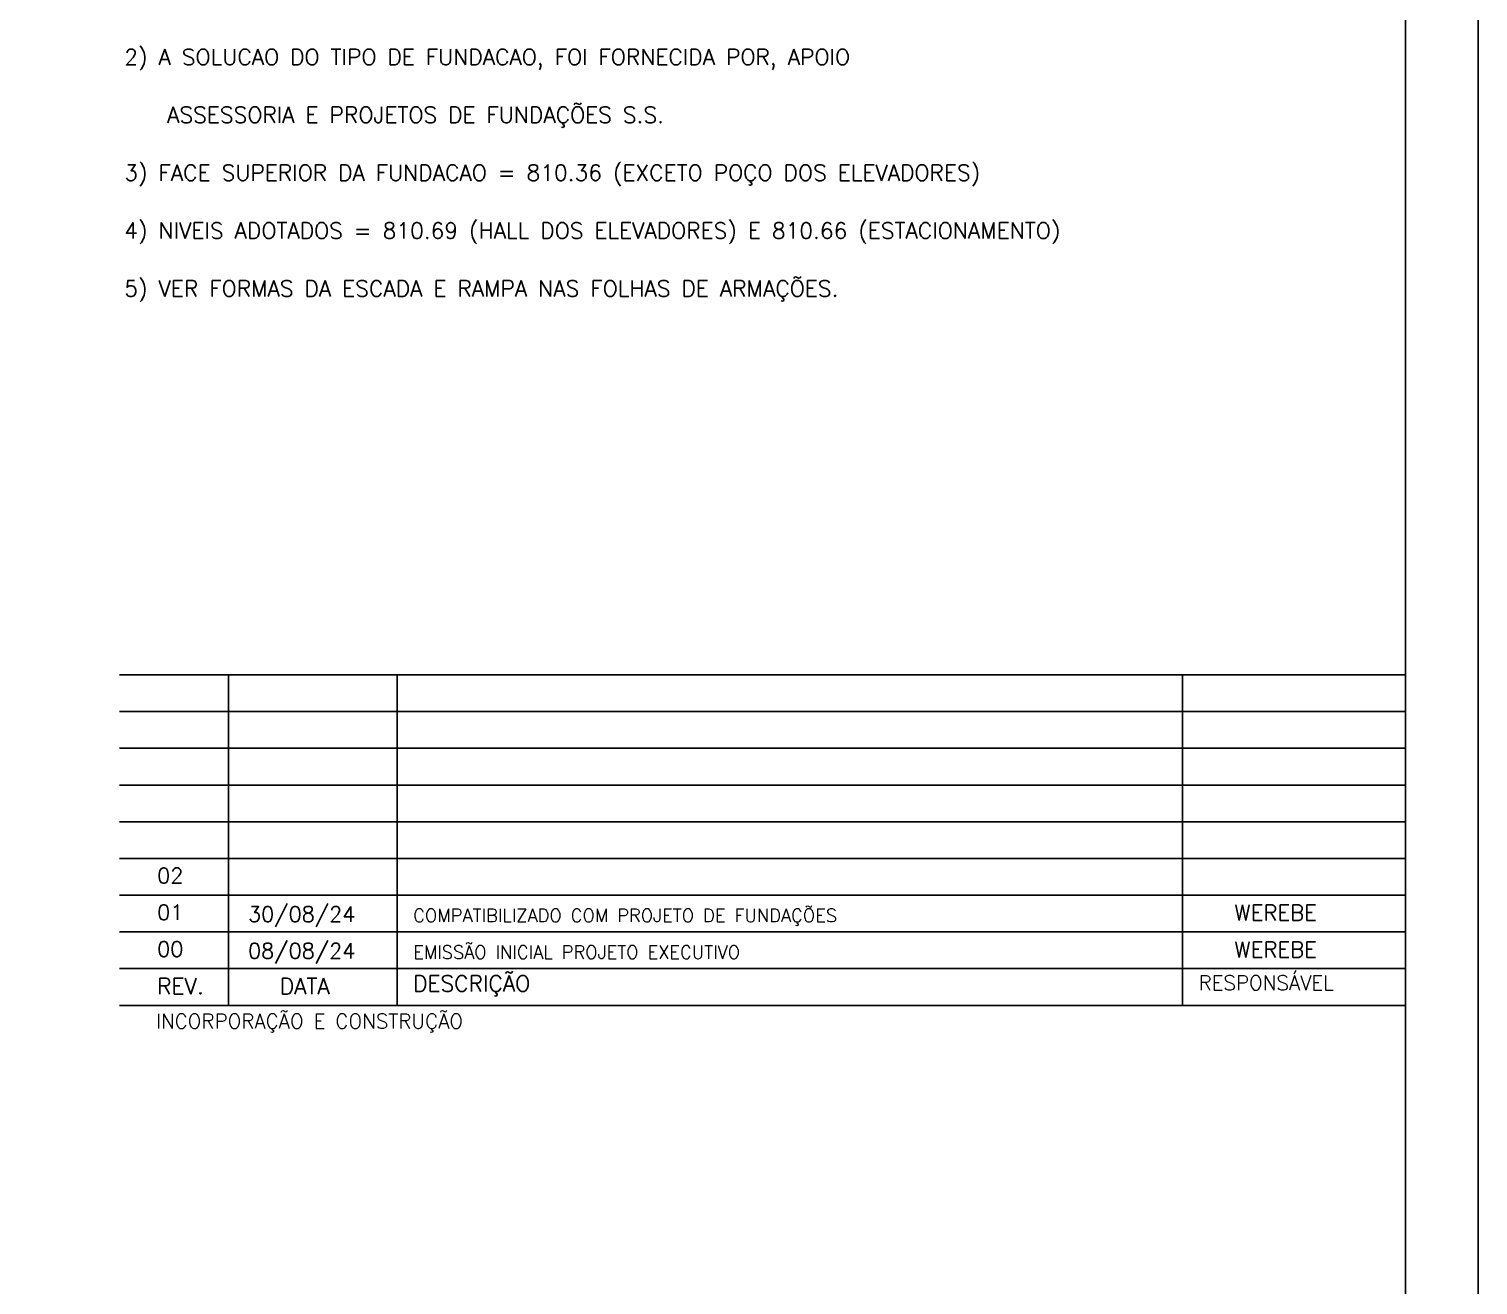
# Model space of a CAD drawing. Extents: x 1476 to 8419, y 491 to 3991.
# Drawn here: x 7423 to 8419, y 1355 to 2219 of the extents above; entities that cross this region are included whole.
import ezdxf

# ---------------------------------------------------------------- set-up
doc = ezdxf.new("R2010")
doc.units = 0
doc.header["$MEASUREMENT"] = 0
for name, color, linetype in [('1', 1, 'CONTINUOUS'), ('3', 3, 'CONTINUOUS'), ('6', 6, 'CONTINUOUS'), ('9', 9, 'CONTINUOUS')]:
    doc.layers.add(name, color=color, linetype=linetype)
doc.styles.get("Standard").update_dxf_attribs({"font": 'ROMANS.SHX'})

msp = doc.modelspace()

# ---------------------------------------------------------------- linework, layer by layer
at = {"layer": '1', "linetype": 'Continuous'}
msp.add_line((8369.127539, 1547.155801), (7484.895681, 1547.155801), dxfattribs=at)
msp.add_lwpolyline([(1475.633857, 490.679532), (8419.37979, 490.679532), (8419.37979, 3990.679532), (1475.633857, 3990.679532), (1475.633857, 490.679532)], dxfattribs=at)
at = {"layer": '6', "linetype": 'Continuous'}
msp.add_lwpolyline([(1625.636324, 540.681107), (8369.384196, 540.681107), (8369.384196, 3940.680032), (1625.636324, 3940.680032), (1625.636324, 540.681107)], dxfattribs=at)
at = {"layer": '9', "linetype": 'Continuous'}
for p, q in [((8369.384196, 1774.529708), (7484.895681, 1774.529708)), ((7559.92907, 1774.529708), (7559.92907, 1547.155801)), ((7675.865651, 1547.155801), (7675.865651, 1774.529708)), ((8216.139359, 1547.155801), (8216.139359, 1774.529708)), ((8369.127539, 1749.26594), (7484.895681, 1749.26594)), ((8369.127539, 1724.002173), (7484.895681, 1724.002173)), ((8369.127539, 1698.738406), (7484.895681, 1698.738406)), ((8369.127539, 1673.474638), (7484.895681, 1673.474638)), ((8369.127539, 1648.210871), (7484.895681, 1648.210871)), ((8369.127539, 1622.947103), (7484.895681, 1622.947103)), ((8369.127539, 1597.683336), (7484.895681, 1597.683336)), ((8369.127539, 1572.419569), (7484.895681, 1572.419569))]:
    msp.add_line(p, q, dxfattribs=at)

# ---------------------------------------------------------------- texts
at = {"layer": '3', "linetype": 'Continuous'}
for s, height, p in [('2) A SOLUCAO DO TIPO DE FUNDACAO, FOI FORNECIDA POR, APOIO', 11, (7488.164679, 2194.070967)), ('ASSESSORIA E PROJETOS DE FUNDAÇÕES S.S.', 11, (7517.630848, 2154.265791)), ('3) FACE SUPERIOR DA FUNDACAO = 810.36 (EXCETO POÇO DOS ELEVADORES)', 11, (7488.164679, 2114.460615)), ('4) NIVEIS ADOTADOS = 810.69 (HALL DOS ELEVADORES) E 810.66 (ESTACIONAMENTO)', 11, (7488.164679, 2074.617236)), ('5) VER FORMAS DA ESCADA E RAMPA NAS FOLHAS DE ARMAÇÕES.', 11, (7488.164679, 2034.773857)), ('02', 10.5, (7510.782486, 1631.155763)), ('01', 10.5, (7510.782486, 1605.891996)), ('30/08/24', 10.5, (7573.295751, 1604.636421)), ('COMPATIBILIZADO COM PROJETO DE FUNDAÇÕES', 9, (7686.853623, 1604.523111)), ('WEREBE', 10.749893, (8251.91877, 1605.457043)), ('00', 10.499895, (7510.782486, 1580.628228)), ('08/08/24', 10.5, (7573.295751, 1579.372654)), ('EMISSÃO INICIAL PROJETO EXECUTIVO', 9, (7686.853623, 1579.259344)), ('WEREBE', 10.749893, (8251.91877, 1580.193275)), ('REV.', 10.99989, (7510.782486, 1554.864466)), ('DATA', 10.99989, (7595.112143, 1554.864466)), ('DESCRIÇÃO', 10.99989, (7686.853623, 1556.69619)), ('RESPONSÁVEL', 9.9999, (8227.127331, 1557.69618)), ('INCORPORAÇÃO E CONSTRUÇÃO', 9.9999, (7509.932859, 1531.276885))]:
    msp.add_text(s, height=height, dxfattribs=at).set_placement(p)

doc.saveas('drawing.dxf')
